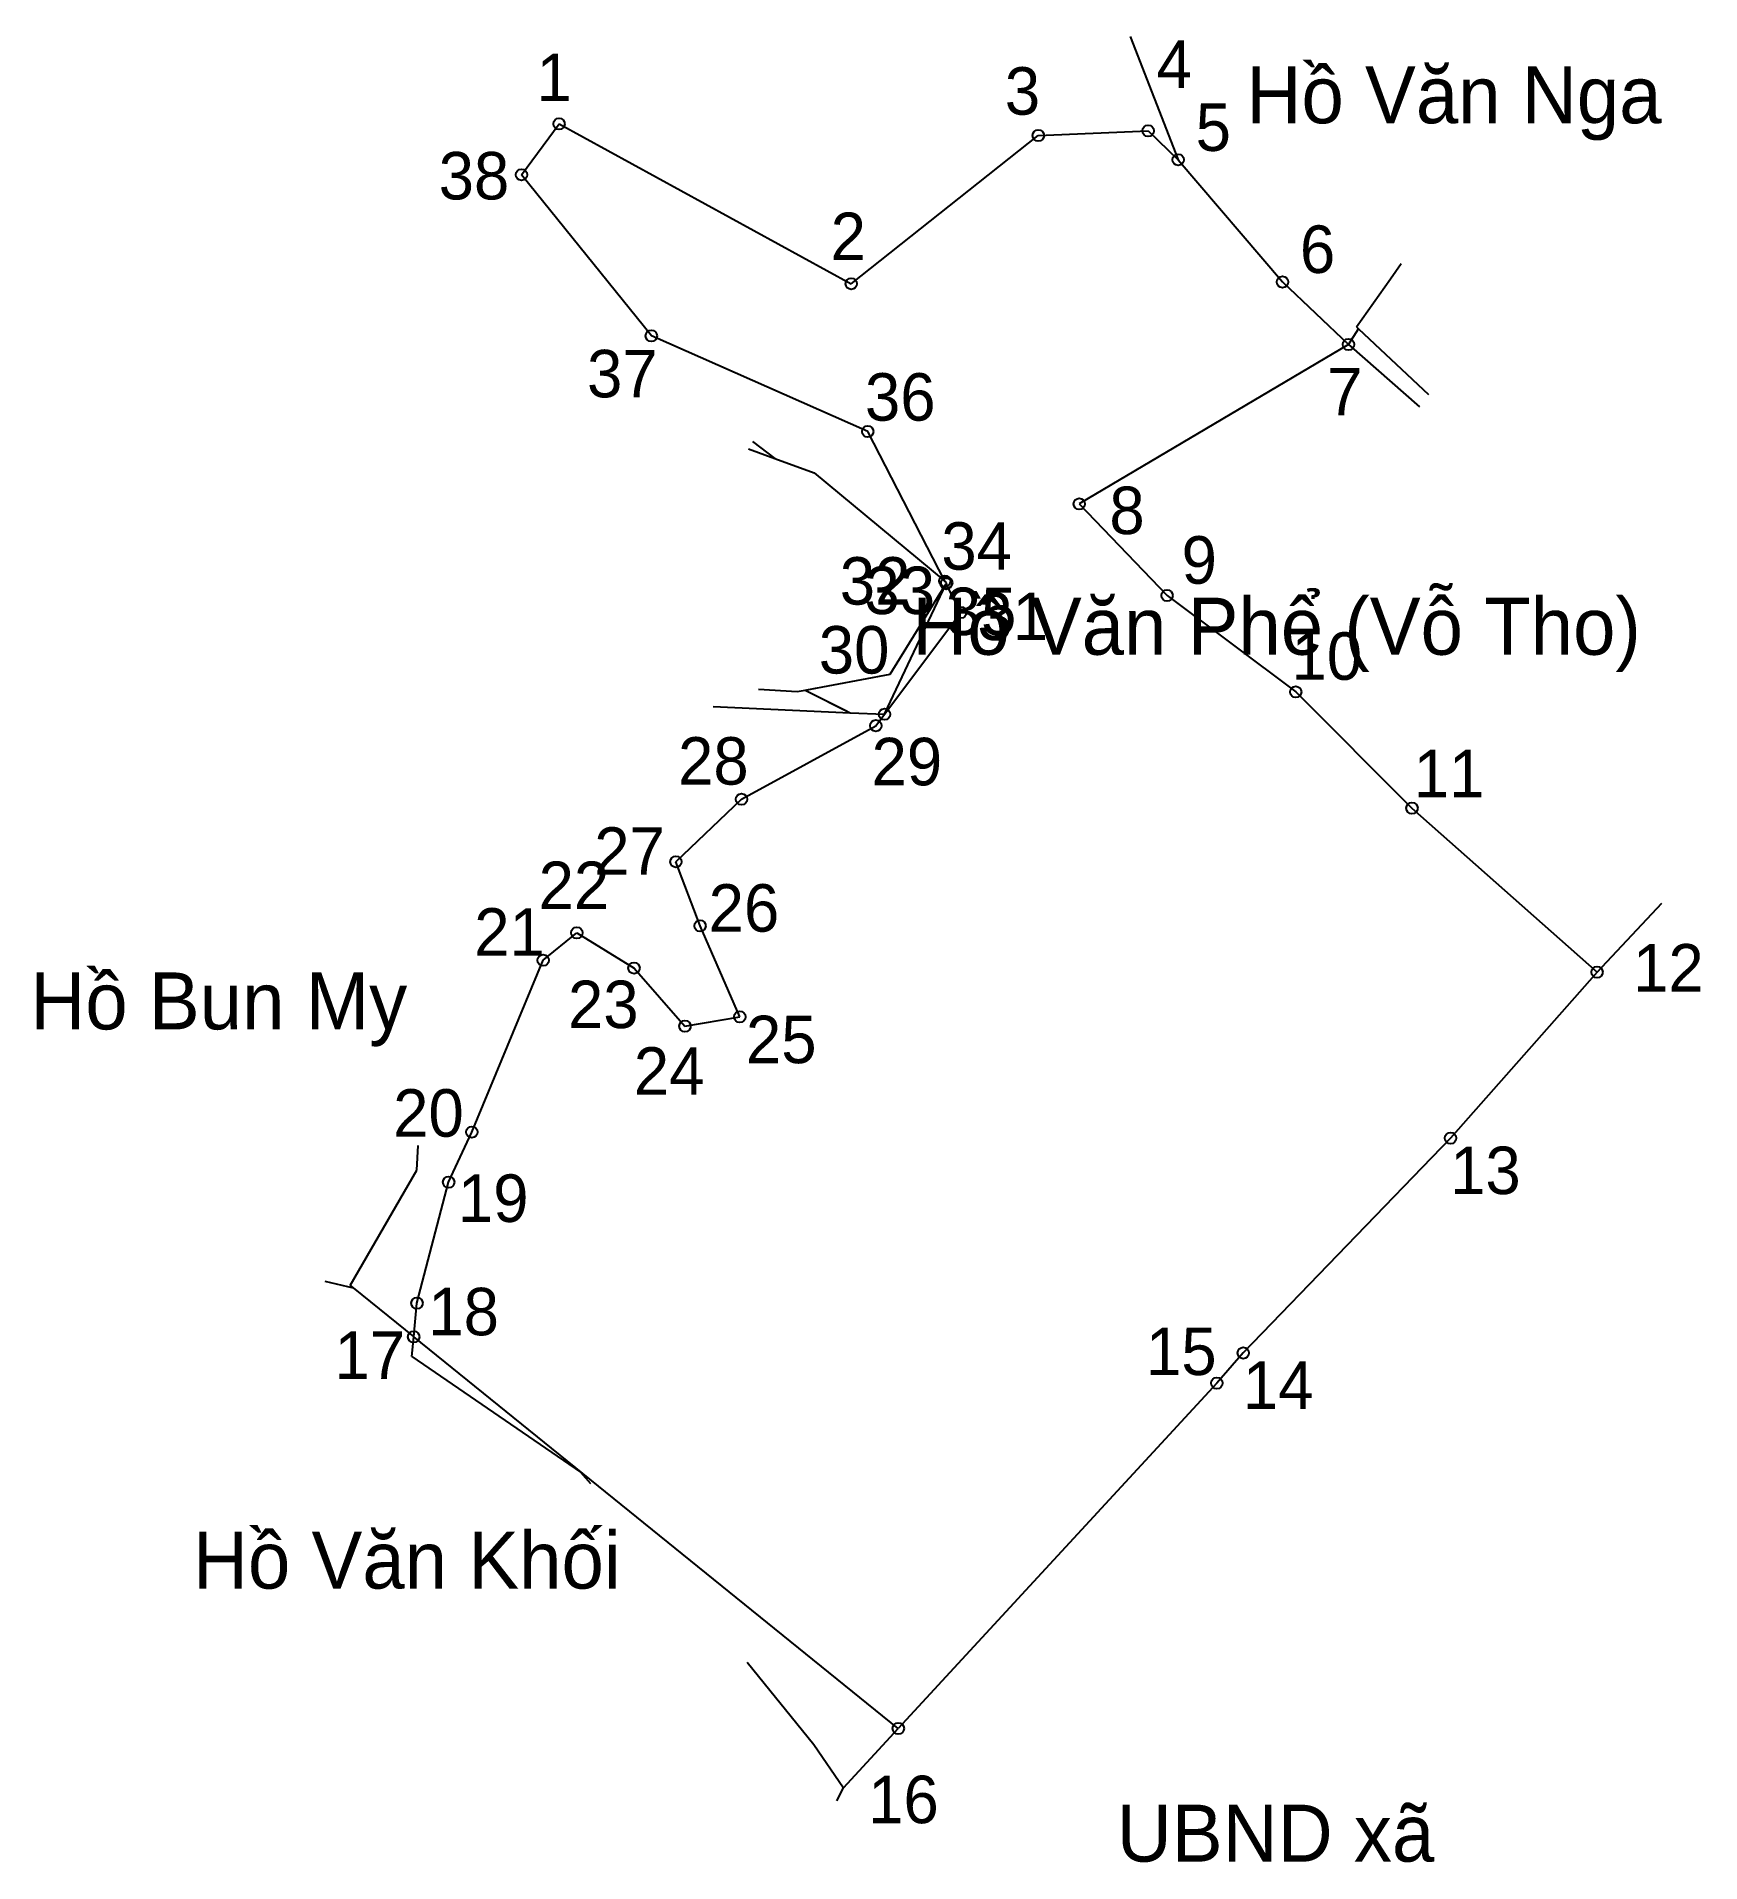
# Model space of a CAD drawing. Extents: x 547611 to 547861, y 1821770 to 1822044.
import ezdxf

# ---------------------------------------------------------------- set-up
doc = ezdxf.new("R2010")
doc.units = 0
for name, color, linetype in [('CanhThua', 7, 'Continuous'), ('MocDinhThua', 7, 'Continuous'), ('RauThua', 7, 'Continuous'), ('SoHieuDinhThua', 7, 'Continuous'), ('TenChuLanCan', 7, 'Continuous')]:
    doc.layers.add(name, color=color, linetype=linetype)

msp = doc.modelspace()

# ---------------------------------------------------------------- linework, layer by layer
at = {"layer": 'CanhThua'}
for p, q in [((547684.22, 1822023.58), (547689.85, 1822031.22)), ((547689.85, 1822031.22), (547733.71, 1822007.23)), ((547761.78, 1822029.47), (547778.27, 1822030.17)), ((547778.27, 1822030.17), (547782.77, 1822025.83)), ((547733.71, 1822007.23), (547761.78, 1822029.47)), ((547782.77, 1822025.83), (547798.42, 1822007.49)), ((547703.7, 1821999.4), (547684.22, 1822023.58)), ((547798.42, 1822007.49), (547808.33, 1821998.12)), ((547736.18, 1821985.06), (547703.7, 1821999.4)), ((547808.33, 1821998.12), (547767.93, 1821974.19)), ((547747.73, 1821962.62), (547736.18, 1821985.06)), ((547767.93, 1821974.19), (547781.1, 1821960.45)), ((547748.03, 1821962.37), (547747.73, 1821962.62)), ((547747.73, 1821962.62), (547747.73, 1821962.62)), ((547747.93, 1821962.22), (547748.03, 1821962.37)), ((547750.15, 1821957.91), (547747.93, 1821962.22)), ((547781.1, 1821960.45), (547800.41, 1821945.98)), ((547738.69, 1821942.63), (547750.15, 1821957.91)), ((547800.41, 1821945.98), (547817.86, 1821928.54)), ((547737.4, 1821940.92), (547738.69, 1821942.63)), ((547717.23, 1821929.88), (547737.4, 1821940.92)), ((547707.39, 1821920.51), (547717.23, 1821929.88)), ((547817.86, 1821928.54), (547845.64, 1821903.94)), ((547711.01, 1821910.89), (547707.39, 1821920.51)), ((547687.46, 1821905.72), (547692.52, 1821909.85)), ((547692.52, 1821909.85), (547701.1, 1821904.55)), ((547716.97, 1821897.23), (547711.01, 1821910.89)), ((547676.77, 1821879.95), (547687.46, 1821905.72)), ((547701.1, 1821904.55), (547708.75, 1821895.83)), ((547845.64, 1821903.94), (547823.65, 1821879.04)), ((547708.75, 1821895.83), (547716.97, 1821897.23)), ((547673.28, 1821872.44), (547676.77, 1821879.95)), ((547823.65, 1821879.04), (547792.54, 1821846.8)), ((547668.53, 1821854.27), (547673.28, 1821872.44)), ((547668.03, 1821849.23), (547668.53, 1821854.27)), ((547740.77, 1821790.47), (547668.03, 1821849.23)), ((547792.54, 1821846.8), (547788.57, 1821842.28)), ((547788.57, 1821842.28), (547740.77, 1821790.47))]:
    msp.add_line(p, q, dxfattribs=at)
at = {"layer": 'MocDinhThua'}
for centre in [(547689.85, 1822031.22), (547761.78, 1822029.47), (547778.27, 1822030.17), (547684.22, 1822023.58), (547782.77, 1822025.83), (547733.71, 1822007.23), (547798.42, 1822007.49), (547703.7, 1821999.4), (547808.33, 1821998.12), (547736.18, 1821985.06), (547767.93, 1821974.19), (547747.73, 1821962.62), (547747.73, 1821962.62), (547747.93, 1821962.22), (547748.03, 1821962.37), (547781.1, 1821960.45), (547750.15, 1821957.91), (547800.41, 1821945.98), (547738.69, 1821942.63), (547737.4, 1821940.92), (547717.23, 1821929.88), (547817.86, 1821928.54), (547707.39, 1821920.51), (547711.01, 1821910.89), (547692.52, 1821909.85), (547687.46, 1821905.72), (547701.1, 1821904.55), (547845.64, 1821903.94), (547716.97, 1821897.23), (547708.75, 1821895.83), (547676.77, 1821879.95), (547823.65, 1821879.04), (547673.28, 1821872.44), (547668.53, 1821854.27), (547668.03, 1821849.23), (547792.54, 1821846.8), (547788.57, 1821842.28), (547740.77, 1821790.47)]:
    msp.add_circle(centre, 0.855, dxfattribs=at)
at = {"layer": 'RauThua'}
for p, q in [((547775.54, 1822044.32), (547782.77, 1822025.83)), ((547809.53, 1822000.77), (547814.63, 1822007.97)), ((547814.63, 1822007.97), (547816.25, 1822010.25)), ((547808.33, 1821998.12), (547809.84, 1822000.48)), ((547808.33, 1821998.12), (547809.84, 1822000.48)), ((547809.53, 1822000.77), (547809.84, 1822000.48)), ((547809.84, 1822000.48), (547820.36, 1821990.59)), ((547808.33, 1821998.12), (547818.97, 1821988.74)), ((547718.89, 1821983.58), (547722.23, 1821981.01)), ((547718.27, 1821982.46), (547722.23, 1821981.01)), ((547722.23, 1821981.01), (547728.12, 1821978.86)), ((547722.23, 1821981.01), (547728.12, 1821978.86)), ((547728.12, 1821978.86), (547747.73, 1821962.62)), ((547728.12, 1821978.86), (547747.73, 1821962.62)), ((547738.69, 1821942.63), (547747.93, 1821962.22)), ((547747.07, 1821960.82), (547747.93, 1821962.22)), ((547747.07, 1821960.82), (547747.93, 1821962.22)), ((547739.53, 1821948.65), (547747.07, 1821960.82)), ((547739.53, 1821948.65), (547747.07, 1821960.82)), ((547726.8, 1821946.26), (547739.53, 1821948.65)), ((547726.8, 1821946.26), (547739.53, 1821948.65)), ((547719.8, 1821946.38), (547725.6, 1821946.04)), ((547725.6, 1821946.04), (547726.8, 1821946.26)), ((547726.8, 1821946.26), (547728.35, 1821946.55)), ((547726.8, 1821946.26), (547733.54, 1821942.87)), ((547726.8, 1821946.26), (547733.07, 1821943.1)), ((547712.97, 1821943.8), (547733.54, 1821942.87)), ((547733.54, 1821942.87), (547738.69, 1821942.63)), ((547733.54, 1821942.87), (547738.69, 1821942.63)), ((547845.64, 1821903.94), (547855.38, 1821914.3)), ((547668.53, 1821874.24), (547668.72, 1821877.95)), ((547658.52, 1821856.91), (547668.53, 1821874.24)), ((547654.68, 1821857.57), (547658.97, 1821856.55)), ((547658.52, 1821856.91), (547658.97, 1821856.55)), ((547658.97, 1821856.55), (547668.03, 1821849.23)), ((547658.97, 1821856.55), (547668.03, 1821849.23)), ((547667.74, 1821846.25), (547668.03, 1821849.23)), ((547667.74, 1821846.25), (547693.06, 1821828.93)), ((547693.06, 1821828.93), (547694.58, 1821827.24)), ((547718.06, 1821800.43), (547728.08, 1821788.04)), ((547732.53, 1821781.55), (547740.77, 1821790.47)), ((547732.53, 1821781.55), (547740.77, 1821790.47)), ((547728.08, 1821788.04), (547732.53, 1821781.55)), ((547731.54, 1821779.6), (547732.53, 1821781.55))]:
    msp.add_line(p, q, dxfattribs=at)

# ---------------------------------------------------------------- texts
at = {"layer": 'SoHieuDinhThua'}
for s, height, p in [('4', 7.13, (547779.53, 1822036.6)), ('1', 7.13, (547686.46, 1822034.62)), ('3', 7.13, (547756.75, 1822032.59)), ('5', 7.13, (547785.39, 1822027.15)), ('38', 7.127, (547671.78, 1822019.87)), ('2', 7.13, (547730.61, 1822010.77)), ('6', 7.13, (547801.04, 1822008.84)), ('37', 7.127, (547694.05, 1821990.18)), ('36', 7.127, (547735.76, 1821986.68)), ('7', 7.13, (547805.12, 1821987.46)), ('8', 7.13, (547772.44, 1821969.66)), ('34', 7.127, (547747.23, 1821964.32)), ('9', 7.13, (547783.28, 1821962.22)), ('32', 7.127, (547731.98, 1821959.08)), ('33', 7.127, (547735.68, 1821957.66)), ('35', 7.127, (547747.88, 1821954.51)), ('31', 7.127, (547752.63, 1821953.75)), ('30', 7.127, (547728.83, 1821948.74)), ('10', 7.127, (547799.78, 1821947.8)), ('28', 7.127, (547707.71, 1821932.07)), ('29', 7.127, (547736.75, 1821931.97)), ('11', 7.127, (547818.12, 1821930.17)), ('27', 7.127, (547695.13, 1821918.54)), ('22', 7.127, (547686.78, 1821913.4)), ('26', 7.127, (547712.3, 1821910.01)), ('21', 7.127, (547677.12, 1821906.41)), ('12', 7.127, (547851.04, 1821901.03)), ('23', 7.127, (547691.19, 1821895.54)), ('25', 7.127, (547717.9, 1821890.28)), ('24', 7.127, (547701.07, 1821885.55)), ('20', 7.127, (547664.95, 1821879.25)), ('13', 7.127, (547823.58, 1821870.64)), ('19', 7.127, (547674.67, 1821866.46)), ('18', 7.127, (547670.23, 1821849.45)), ('17', 7.127, (547656.15, 1821842.91)), ('15', 7.127, (547777.94, 1821843.49)), ('14', 7.127, (547792.49, 1821838.41)), ('16', 7.127, (547736.24, 1821776.25))]:
    msp.add_text(s, height=height, dxfattribs=at).set_placement(p)
at = {"layer": 'TenChuLanCan'}
for s, height, p in [('Hồ Văn Nga', 8.553, (547793.01, 1822031.3)), ('Hồ Văn Phể (Vỗ Tho)', 8.5528, (547742.86, 1821951.56)), ('Hồ Bun My', 8.553, (547610.49, 1821895.35)), ('Hồ Văn Khối', 8.5528, (547634.9, 1821811.45)), ('UBND xã', 8.553, (547773.55, 1821770.48))]:
    msp.add_text(s, height=height, dxfattribs=at).set_placement(p)

doc.saveas('drawing.dxf')
